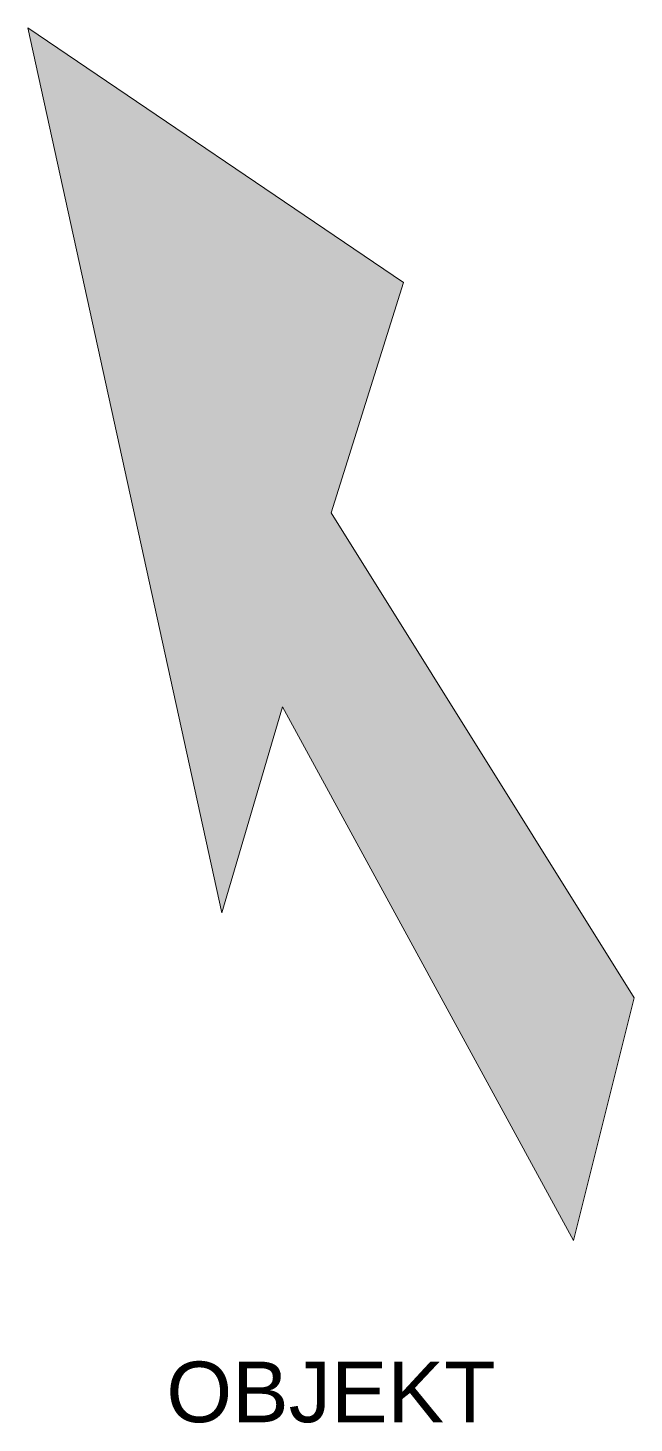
# Model space of a CAD drawing. Header units: metres. Extents: x -1.25 to 1.25, y -0.75 to 5.
import ezdxf
from ezdxf.enums import TextEntityAlignment as Align

# ---------------------------------------------------------------- set-up
doc = ezdxf.new("R2010")
doc.units = ezdxf.units.M
doc.layers.get('Defpoints').update_dxf_attribs({"color": 140, "lineweight": 5})
doc.styles.get("Standard").update_dxf_attribs({"font": 'arial.ttf'})

msp = doc.modelspace()

# ---------------------------------------------------------------- hatches: boundary and pattern name
at = {"lineweight": 0}
h = msp.add_hatch(color=0, dxfattribs=at)
h.dxf.hatch_style = 1
h.paths.add_polyline_path([(1.0002, 0), (1.25, 1.0002), (0, 3.0006), (0.2995, 3.9511), (-1.25, 5.0011), (-0.4498, 1.3506), (-0.2, 2.2005)])

# ---------------------------------------------------------------- linework, layer by layer
at = {"color": 0, "lineweight": 0}
msp.add_lwpolyline([(1.0002, 0), (-0.2, 2.2005), (-0.4498, 1.3506), (-1.25, 5.0011), (0.2995, 3.9511), (0, 3.0006), (1.25, 1.0002), (1.0002, 0)], close=True, dxfattribs=at)

# ---------------------------------------------------------------- texts
at = {"layer": 'Defpoints'}
msp.add_attdef('OBJEKT', text='631-LOOKUPZOBRAZENIE', height=0.25, dxfattribs=at).set_placement((0, -0.5), align=Align.TOP_CENTER)

doc.saveas('drawing.dxf')
